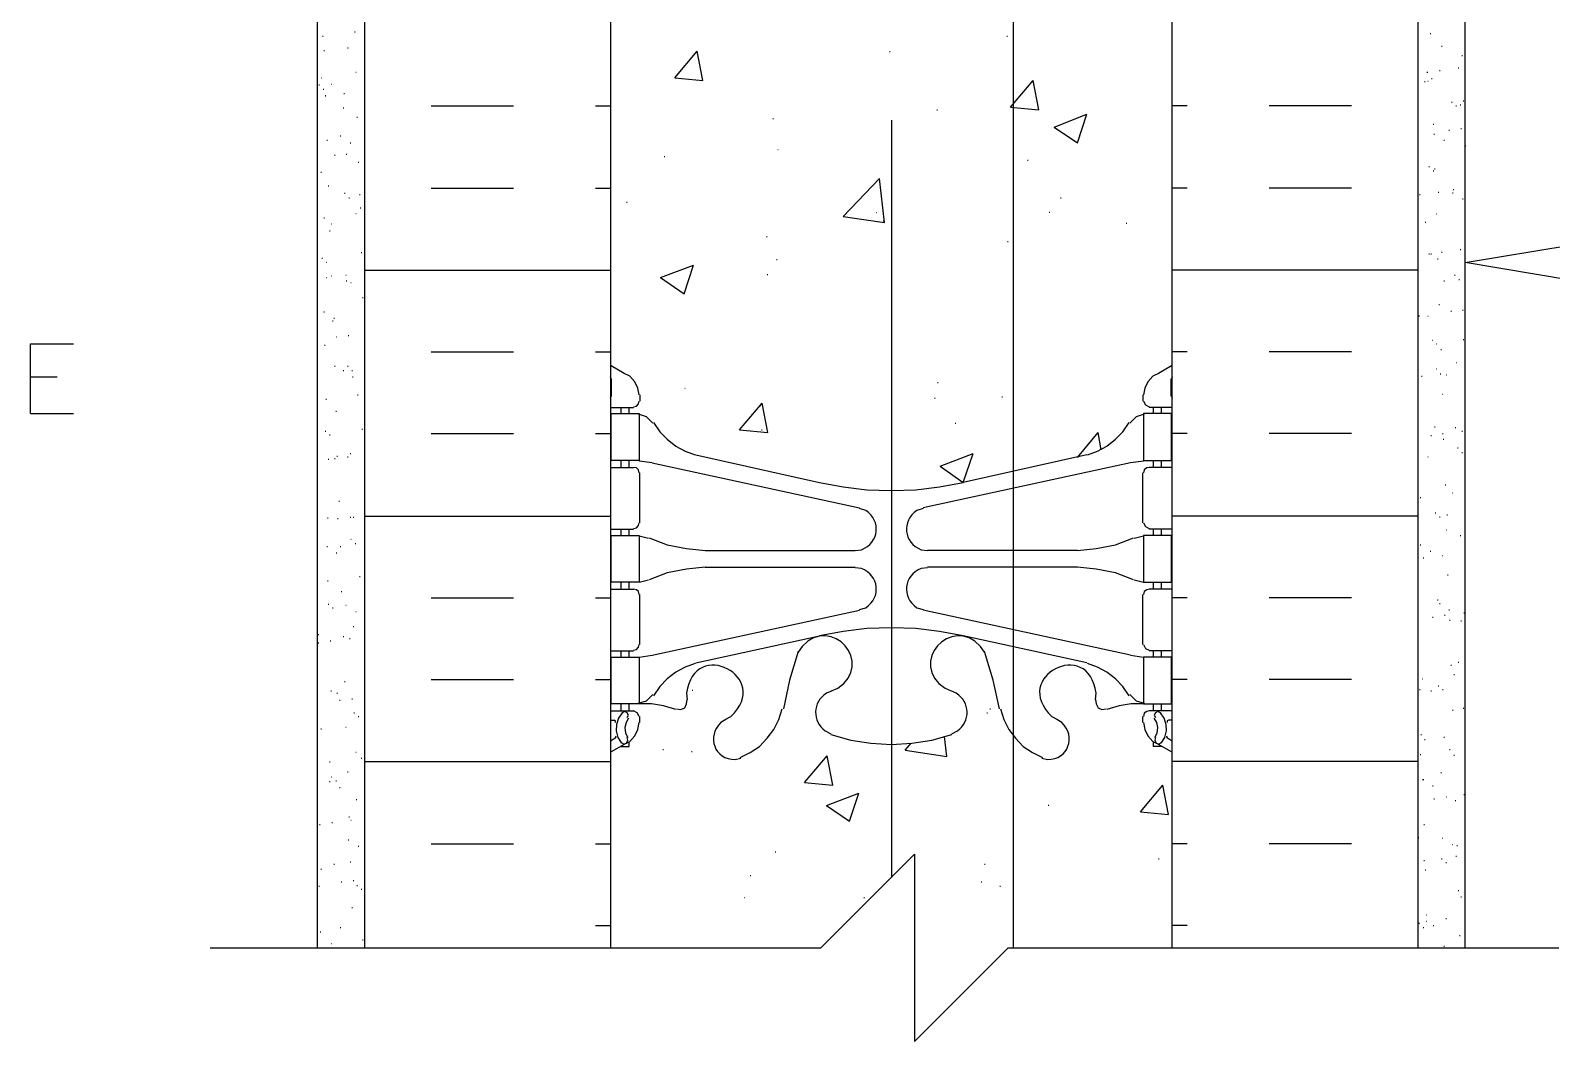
# Model space of a CAD drawing. Header units: millimetres. Extents: x 14 to 201, y 16 to 268.
# Drawn here: x 81.6 to 133.1, y 77.6 to 111.9 of the extents above; entities that cross this region are included whole.
import ezdxf

# ---------------------------------------------------------------- set-up
doc = ezdxf.new("R2010")
doc.units = ezdxf.units.MM
doc.layers.get('0').update_dxf_attribs({"linetype": 'CONTINUOUS'})

msp = doc.modelspace()

# ---------------------------------------------------------------- linework, layer by layer
at = {"color": 0}
for p, q in [((91.2922, 80.7724), (91.2922, 166.497)), ((114.872, 166.497), (114.872, 80.7724)), ((130.196, 80.7724), (130.196, 166.497)), ((92.8797, 137.922), (92.8797, 80.7724)), ((101.22, 137.922), (101.22, 80.7724)), ((120.27, 80.7724), (120.27, 137.922)), ((128.608, 80.7724), (128.608, 137.922)), ((110.745, 108.839), (110.745, 83.1631)), ((130.196, 104.013), (133.753, 104.606)), ((133.753, 103.42), (130.196, 104.013)), ((81.5552, 98.8907), (81.5552, 101.261)), ((81.5552, 101.261), (83.0157, 101.261)), ((81.5552, 100.139), (82.466, 100.139)), ((101.24, 100.076), (101.22, 100.139)), ((101.24, 100.521), (101.684, 100.266)), ((101.24, 100.139), (101.24, 100.139)), ((101.261, 99.4833), (101.261, 100.076)), ((101.876, 100.161), (101.663, 100.266)), ((102.045, 99.9698), (101.876, 100.161)), ((119.612, 100.161), (119.443, 99.9698)), ((119.825, 100.266), (119.612, 100.161)), ((119.804, 100.266), (120.247, 100.521)), ((120.227, 99.4833), (120.227, 100.076)), ((120.247, 100.139), (120.247, 100.139)), ((120.27, 100.139), (120.247, 100.076)), ((102.15, 99.7589), (102.045, 99.9698)), ((102.193, 99.526), (102.15, 99.7589)), ((119.338, 99.7589), (119.295, 99.526)), ((119.443, 99.9698), (119.338, 99.7589)), ((101.22, 99.4198), (101.24, 99.4833)), ((101.22, 99.103), (102.003, 99.103)), ((101.579, 98.8907), (101.579, 99.103)), ((101.854, 98.8907), (101.854, 99.103)), ((102.003, 99.1235), (102.108, 99.1443)), ((102.108, 99.1443), (102.172, 99.2297)), ((102.172, 99.2297), (102.193, 99.314)), ((102.213, 99.526), (102.213, 99.314)), ((119.275, 99.526), (119.275, 99.314)), ((119.295, 99.314), (119.359, 99.187)), ((119.359, 99.187), (119.485, 99.1235)), ((120.27, 99.103), (119.485, 99.103)), ((119.634, 98.8907), (119.634, 99.103)), ((119.908, 98.8907), (119.908, 99.103)), ((120.247, 99.4833), (120.27, 99.4198)), ((81.5552, 98.8907), (83.0157, 98.8907)), ((101.24, 98.8907), (102.193, 98.8907)), ((101.24, 97.3032), (101.24, 98.8907)), ((102.446, 98.7848), (102.172, 98.8702)), ((102.193, 98.8907), (102.193, 97.3032)), ((102.658, 98.5739), (102.446, 98.7848)), ((102.679, 98.5943), (102.891, 98.2761)), ((118.597, 98.2761), (118.809, 98.5943)), ((119.042, 98.7848), (118.83, 98.5739)), ((119.316, 98.8702), (119.042, 98.7848)), ((120.247, 98.8907), (119.295, 98.8907)), ((119.295, 98.8907), (119.295, 97.3032)), ((120.247, 97.3032), (120.247, 98.8907)), ((102.891, 98.2761), (103.145, 98.0225)), ((103.145, 98.0225), (103.441, 97.7896)), ((118.047, 97.7896), (118.343, 98.0225)), ((118.343, 98.0225), (118.597, 98.2761)), ((103.441, 97.7896), (103.759, 97.6203)), ((103.759, 97.6203), (104.097, 97.4933)), ((104.119, 97.4933), (108.31, 96.562)), ((117.369, 97.4933), (113.178, 96.562)), ((117.391, 97.4933), (117.729, 97.6203)), ((117.729, 97.6203), (118.047, 97.7896)), ((101.22, 97.0703), (102.003, 97.0703)), ((102.193, 97.3032), (101.24, 97.3032)), ((101.579, 97.0703), (101.579, 97.3032)), ((101.854, 97.0703), (101.854, 97.3032)), ((102.108, 97.0499), (102.003, 97.0703)), ((102.172, 96.9864), (102.108, 97.0499)), ((102.193, 96.8802), (102.172, 96.9864)), ((102.638, 97.2178), (102.193, 97.2827)), ((102.638, 97.2178), (109.664, 95.6952)), ((118.85, 97.2178), (111.824, 95.6952)), ((119.295, 97.2827), (118.85, 97.2178)), ((119.295, 97.3032), (120.247, 97.3032)), ((119.316, 96.9864), (119.295, 96.8802)), ((119.402, 97.0499), (119.316, 96.9864)), ((119.485, 97.0703), (119.402, 97.0499)), ((120.27, 97.0703), (119.485, 97.0703)), ((119.634, 97.0703), (119.634, 97.3032)), ((119.908, 97.0703), (119.908, 97.3032)), ((102.213, 95.1865), (102.213, 96.8802)), ((108.31, 96.562), (109.115, 96.4145)), ((112.373, 96.4145), (113.178, 96.562)), ((119.275, 95.1865), (119.275, 96.8802)), ((109.115, 96.4145), (109.918, 96.3083)), ((109.918, 96.3083), (110.745, 96.2875)), ((110.745, 96.2875), (111.57, 96.3083)), ((111.57, 96.3083), (112.373, 96.4145)), ((109.877, 95.6098), (109.664, 95.673)), ((111.824, 95.673), (111.611, 95.6098)), ((101.22, 94.9745), (102.003, 94.9745)), ((101.579, 94.7635), (101.579, 94.9745)), ((101.854, 94.7635), (101.854, 94.9745)), ((102.003, 94.9964), (102.108, 95.0172)), ((102.108, 95.0172), (102.172, 95.1011)), ((102.172, 95.1011), (102.193, 95.1865)), ((119.295, 95.1865), (119.359, 95.0599)), ((119.359, 95.0599), (119.485, 94.9964)), ((120.27, 94.9745), (119.485, 94.9745)), ((119.634, 94.7635), (119.634, 94.9745)), ((119.908, 94.7635), (119.908, 94.9745)), ((101.24, 94.7635), (102.193, 94.7635)), ((101.24, 93.176), (101.24, 94.7635)), ((102.193, 94.7635), (102.193, 93.176)), ((102.509, 94.6573), (102.193, 94.7416)), ((102.509, 94.6573), (102.193, 94.7416)), ((102.532, 94.6781), (103.145, 94.4453)), ((102.532, 94.6781), (103.145, 94.4453)), ((103.145, 94.4453), (103.801, 94.3183)), ((103.145, 94.4453), (103.801, 94.3183)), ((117.687, 94.3183), (118.343, 94.4453)), ((117.687, 94.3183), (118.343, 94.4453)), ((118.343, 94.4453), (118.956, 94.6781)), ((118.343, 94.4453), (118.956, 94.6781)), ((119.295, 94.7416), (118.979, 94.6573)), ((119.295, 94.7416), (118.979, 94.6573)), ((120.247, 94.7635), (119.295, 94.7635)), ((119.295, 94.7635), (119.295, 93.176)), ((120.247, 93.176), (120.247, 94.7635)), ((103.801, 94.3183), (104.436, 94.2552)), ((103.801, 94.3183), (104.436, 94.2552)), ((104.436, 94.2552), (109.517, 94.2552)), ((109.517, 94.2552), (109.728, 94.2756)), ((111.76, 94.2756), (111.971, 94.2552)), ((117.052, 94.2552), (111.971, 94.2552)), ((117.052, 94.2552), (117.687, 94.3183)), ((117.052, 94.2552), (117.687, 94.3183)), ((103.145, 93.4932), (102.532, 93.26)), ((103.801, 93.6198), (103.145, 93.4932)), ((104.436, 93.6833), (103.801, 93.6198)), ((104.436, 93.6833), (109.517, 93.6833)), ((109.728, 93.6417), (109.517, 93.6625)), ((111.971, 93.6625), (111.76, 93.6417)), ((117.052, 93.6833), (111.971, 93.6833)), ((117.687, 93.6198), (117.052, 93.6833)), ((118.343, 93.4932), (117.687, 93.6198)), ((118.956, 93.26), (118.343, 93.4932)), ((101.22, 92.9432), (102.003, 92.9432)), ((102.193, 93.176), (101.24, 93.176)), ((101.579, 92.9432), (101.579, 93.176)), ((101.854, 92.9432), (101.854, 93.176)), ((102.108, 92.921), (102.003, 92.9432)), ((102.172, 92.8578), (102.108, 92.921)), ((102.193, 92.753), (102.172, 92.8578)), ((102.193, 93.176), (102.509, 93.26)), ((118.979, 93.26), (119.295, 93.176)), ((119.295, 93.176), (120.247, 93.176)), ((119.316, 92.8578), (119.295, 92.753)), ((119.402, 92.921), (119.316, 92.8578)), ((119.485, 92.9432), (119.402, 92.921)), ((120.27, 92.9432), (119.485, 92.9432)), ((119.634, 92.9432), (119.634, 93.176)), ((119.908, 92.9432), (119.908, 93.176)), ((102.213, 91.0594), (102.213, 92.753)), ((119.275, 91.0594), (119.275, 92.753)), ((102.638, 90.6999), (109.664, 92.2239)), ((109.664, 92.2443), (109.877, 92.3078)), ((111.611, 92.3078), (111.824, 92.2443)), ((118.85, 90.6999), (111.824, 92.2239)), ((104.119, 90.4448), (108.31, 91.3557)), ((109.115, 91.5031), (108.31, 91.3557)), ((109.918, 91.6093), (109.115, 91.5031)), ((110.745, 91.6298), (109.918, 91.6093)), ((111.57, 91.6093), (110.745, 91.6298)), ((112.373, 91.5031), (111.57, 91.6093)), ((113.178, 91.3557), (112.373, 91.5031)), ((117.369, 90.4448), (113.178, 91.3557)), ((101.22, 90.8473), (102.003, 90.8473)), ((101.579, 90.6364), (101.579, 90.8473)), ((101.854, 90.6364), (101.854, 90.8473)), ((102.003, 90.8678), (102.108, 90.89)), ((102.108, 90.89), (102.172, 90.974)), ((102.172, 90.974), (102.193, 91.0594)), ((107.59, 90.8265), (107.294, 89.8521)), ((107.717, 90.9959), (107.59, 90.8043)), ((113.897, 90.8043), (113.771, 90.9959)), ((114.194, 89.8521), (113.897, 90.8265)), ((119.295, 91.0594), (119.359, 90.9327)), ((119.359, 90.9327), (119.485, 90.8678)), ((120.27, 90.8473), (119.485, 90.8473)), ((119.634, 90.6364), (119.634, 90.8473)), ((119.908, 90.6364), (119.908, 90.8473)), ((101.24, 90.6364), (102.193, 90.6364)), ((101.24, 89.0489), (101.24, 90.6364)), ((102.193, 90.6364), (102.638, 90.6999)), ((102.193, 90.6364), (102.193, 89.0489)), ((103.759, 90.2974), (103.441, 90.1277)), ((104.097, 90.424), (103.759, 90.2974)), ((117.729, 90.2974), (117.391, 90.424)), ((118.047, 90.1277), (117.729, 90.2974)), ((118.85, 90.6999), (119.295, 90.6364)), ((120.247, 90.6364), (119.295, 90.6364)), ((119.295, 90.6364), (119.295, 89.0489)), ((120.247, 89.0489), (120.247, 90.6364)), ((103.145, 89.8948), (102.891, 89.6415)), ((103.441, 90.1277), (103.145, 89.8948)), ((107.294, 89.8521), (107.082, 88.8792)), ((114.406, 88.8792), (114.194, 89.8521)), ((118.343, 89.8948), (118.047, 90.1277)), ((118.597, 89.6415), (118.343, 89.8948)), ((102.446, 89.1536), (102.658, 89.3657)), ((102.891, 89.6415), (102.679, 89.323)), ((103.801, 89.4084), (103.823, 89.1963)), ((108.733, 89.4927), (108.543, 89.4084)), ((108.712, 89.4927), (108.924, 89.578)), ((112.564, 89.578), (112.776, 89.4927)), ((112.945, 89.4084), (112.755, 89.4927)), ((117.665, 89.1963), (117.687, 89.4084)), ((118.809, 89.323), (118.597, 89.6415)), ((118.83, 89.3657), (119.042, 89.1536)), ((101.22, 88.816), (102.003, 88.816)), ((102.193, 89.0489), (101.24, 89.0489)), ((101.621, 88.7511), (101.494, 88.561)), ((101.579, 88.816), (101.579, 89.0489)), ((101.706, 88.7938), (101.621, 88.7511)), ((101.79, 88.7511), (101.706, 88.7938)), ((101.833, 88.6672), (101.79, 88.7511)), ((101.854, 88.816), (101.854, 89.0489)), ((102.129, 88.7511), (102.003, 88.816)), ((102.193, 88.6245), (102.129, 88.7511)), ((102.172, 89.0693), (102.446, 89.1536)), ((102.616, 89.0489), (102.193, 89.0489)), ((103.018, 88.984), (102.616, 89.0489)), ((103.441, 88.8573), (103.018, 88.984)), ((103.463, 88.8792), (103.61, 88.8573)), ((103.61, 88.8573), (103.737, 88.9208)), ((103.737, 88.9208), (103.801, 89.0489)), ((103.801, 89.0489), (103.823, 89.1963)), ((106.934, 88.5197), (107.041, 88.8792)), ((114.449, 88.8792), (114.554, 88.5197)), ((117.665, 89.1963), (117.687, 89.0489)), ((117.687, 89.0489), (117.751, 88.9208)), ((117.751, 88.9208), (117.878, 88.8573)), ((117.878, 88.8573), (118.025, 88.8792)), ((118.47, 88.984), (118.047, 88.8573)), ((118.872, 89.0489), (118.47, 88.984)), ((119.295, 89.0489), (118.872, 89.0489)), ((119.042, 89.1536), (119.316, 89.0693)), ((119.295, 89.0489), (120.247, 89.0489)), ((119.316, 88.7307), (119.295, 88.6245)), ((119.402, 88.7938), (119.316, 88.7307)), ((119.485, 88.816), (119.402, 88.7938)), ((120.27, 88.816), (119.485, 88.816)), ((119.634, 88.816), (119.634, 89.0489)), ((119.698, 88.7511), (119.655, 88.6672)), ((119.782, 88.7938), (119.698, 88.7511)), ((119.867, 88.7511), (119.782, 88.7938)), ((119.994, 88.561), (119.867, 88.7511)), ((119.908, 88.816), (119.908, 89.0489)), ((101.22, 88.4975), (101.346, 88.4975)), ((101.388, 88.477), (101.346, 88.4975)), ((101.388, 88.4135), (101.388, 88.477)), ((101.431, 88.35), (101.41, 88.138)), ((101.494, 88.561), (101.431, 88.35)), ((101.749, 88.4135), (101.706, 88.2442)), ((101.706, 88.2442), (101.727, 88.054)), ((101.833, 88.561), (101.749, 88.4135)), ((101.79, 88.5832), (101.833, 88.6672)), ((102.15, 88.1807), (102.193, 88.4135)), ((102.213, 88.4135), (102.213, 88.6245)), ((105.135, 88.5197), (104.965, 88.4135)), ((105.114, 88.5197), (105.304, 88.6245)), ((106.765, 88.1807), (106.934, 88.5197)), ((114.554, 88.5197), (114.723, 88.1807)), ((116.184, 88.6245), (116.374, 88.5197)), ((116.523, 88.4135), (116.353, 88.5197)), ((119.275, 88.4135), (119.275, 88.6245)), ((119.295, 88.4135), (119.338, 88.1807)), ((119.655, 88.6672), (119.698, 88.5832)), ((119.741, 88.4135), (119.655, 88.561)), ((119.782, 88.2442), (119.741, 88.4135)), ((119.761, 88.054), (119.782, 88.2442)), ((120.057, 88.35), (119.994, 88.561)), ((120.078, 88.138), (120.057, 88.35)), ((120.142, 88.4975), (120.1, 88.477)), ((120.1, 88.477), (120.1, 88.4135)), ((120.27, 88.4975), (120.142, 88.4975)), ((101.41, 87.9052), (101.24, 87.799)), ((101.388, 87.8844), (101.41, 87.9683)), ((101.41, 88.138), (101.473, 87.9052)), ((101.473, 87.9052), (101.6, 87.715)), ((101.579, 87.7355), (101.663, 87.6928)), ((101.663, 87.6723), (101.876, 87.7782)), ((101.663, 87.6928), (101.769, 87.715)), ((101.727, 88.054), (101.812, 87.9052)), ((101.769, 87.715), (101.812, 87.8209)), ((101.812, 87.8209), (101.79, 87.9052)), ((101.854, 87.6088), (101.854, 87.7577)), ((101.876, 87.7782), (102.045, 87.9683)), ((102.045, 87.9683), (102.15, 88.1807)), ((106.279, 87.6088), (106.532, 87.8844)), ((106.532, 87.8844), (106.765, 88.1807)), ((108.5, 88.138), (108.692, 88.0318)), ((108.692, 88.011), (109.368, 87.8209)), ((109.368, 87.8209), (110.046, 87.715)), ((110.046, 87.715), (110.745, 87.6723)), ((110.745, 87.6723), (111.442, 87.715)), ((111.442, 87.715), (112.12, 87.8209)), ((112.12, 87.8209), (112.796, 88.011)), ((112.796, 88.0318), (112.988, 88.138)), ((114.723, 88.1807), (114.956, 87.8844)), ((114.956, 87.8844), (115.209, 87.6088)), ((119.338, 88.1807), (119.443, 87.9683)), ((119.443, 87.9683), (119.612, 87.7782)), ((119.612, 87.7782), (119.825, 87.6723)), ((119.634, 87.6088), (119.634, 87.7577)), ((119.676, 87.9052), (119.761, 88.054)), ((119.698, 87.9052), (119.676, 87.8209)), ((119.676, 87.8209), (119.718, 87.715)), ((119.718, 87.715), (119.825, 87.6928)), ((119.825, 87.6928), (119.908, 87.7355)), ((119.888, 87.715), (120.015, 87.9052)), ((120.015, 87.9052), (120.078, 88.138)), ((120.078, 87.9683), (120.1, 87.8844)), ((120.247, 87.799), (120.078, 87.9052)), ((101.684, 87.6723), (101.24, 87.4187)), ((101.579, 87.6088), (101.854, 87.6088)), ((105.453, 87.1636), (105.643, 87.2063)), ((105.621, 87.2285), (105.96, 87.3965)), ((105.96, 87.3965), (106.279, 87.6088)), ((115.209, 87.6088), (115.528, 87.3965)), ((115.528, 87.3965), (115.867, 87.2285)), ((115.845, 87.2063), (116.036, 87.1636)), ((119.908, 87.6088), (119.634, 87.6088)), ((120.247, 87.4187), (119.804, 87.6723)), ((108.353, 80.7724), (111.528, 83.9474)), ((111.528, 83.9474), (111.528, 77.5974)), ((87.6515, 80.7724), (108.353, 80.7724)), ((111.528, 77.5974), (114.703, 80.7724)), ((114.703, 80.7724), (133.371, 80.7724))]:
    msp.add_line(p, q, dxfattribs=at)
at = {"color": 252}
for p, q in [((91.4619, 111.695), (91.4823, 111.695)), ((92.5407, 111.844), (92.5615, 111.844)), ((114.66, 111.697), (114.682, 111.697)), ((129.01, 111.781), (129.033, 111.781)), ((91.5031, 111.209), (91.525, 111.209)), ((92.3078, 111.293), (92.3286, 111.293)), ((103.4, 110.279), (104.162, 111.188)), ((104.352, 110.193), (104.162, 111.188)), ((110.681, 111.168), (110.702, 111.168)), ((129.392, 111.356), (129.413, 111.356)), ((130.091, 111.04), (130.112, 111.04)), ((92.5834, 110.469), (92.6042, 110.469)), ((128.904, 110.468), (128.927, 110.468)), ((129.329, 110.532), (129.35, 110.532)), ((129.963, 110.617), (129.985, 110.617)), ((91.3349, 110.045), (91.3557, 110.045)), ((91.4192, 110.278), (91.4396, 110.278)), ((91.4823, 109.897), (91.5031, 109.897)), ((91.7582, 110.067), (91.7787, 110.067)), ((103.4, 110.279), (104.352, 110.193)), ((114.786, 109.284), (115.548, 110.193)), ((114.872, 110.024), (114.893, 110.024)), ((115.739, 109.198), (115.548, 110.193)), ((128.82, 110.151), (128.841, 110.151)), ((128.927, 110.171), (128.947, 110.171)), ((129.053, 110.257), (129.074, 110.257)), ((91.5458, 109.685), (91.5666, 109.685)), ((91.5458, 109.664), (91.5666, 109.664)), ((92.1812, 109.748), (92.2017, 109.748)), ((129.731, 109.452), (129.752, 109.452)), ((130.026, 109.368), (130.048, 109.368)), ((130.132, 109.495), (130.154, 109.495)), ((92.1604, 109.262), (92.1812, 109.262)), ((92.625, 108.945), (92.6469, 108.945)), ((95.1438, 109.325), (97.9385, 109.325)), ((100.711, 109.325), (101.22, 109.325)), ((106.722, 108.902), (106.744, 108.902)), ((112.29, 109.198), (112.31, 109.198)), ((114.786, 109.284), (115.739, 109.198)), ((116.269, 108.606), (117.369, 109.051)), ((117.052, 108.077), (117.369, 109.051)), ((120.777, 109.325), (120.27, 109.325)), ((126.344, 109.325), (123.549, 109.325)), ((129.879, 109.325), (129.899, 109.325)), ((92.0542, 108.31), (92.075, 108.31)), ((116.269, 108.606), (117.052, 108.077)), ((129.117, 108.712), (129.137, 108.712)), ((129.137, 108.373), (129.159, 108.373)), ((129.646, 108.5), (129.667, 108.5)), ((130.048, 108.563), (130.069, 108.563)), ((91.6093, 108.162), (91.6298, 108.162)), ((92.3918, 108.077), (92.414, 108.077)), ((106.892, 107.844), (106.912, 107.844)), ((129.476, 108.161), (129.497, 108.161)), ((130.196, 107.971), (130.218, 107.971)), ((91.8626, 107.654), (91.8849, 107.654)), ((92.2651, 107.695), (92.2874, 107.695)), ((92.6677, 107.421), (92.6881, 107.421)), ((103.04, 107.611), (103.061, 107.611)), ((115.358, 107.484), (115.379, 107.484)), ((128.969, 107.272), (128.99, 107.272)), ((91.3984, 107.082), (91.4192, 107.082)), ((109.115, 105.58), (110.342, 106.871)), ((110.512, 105.368), (110.342, 106.871)), ((129.117, 107.125), (129.137, 107.125)), ((129.159, 107.188), (129.18, 107.188)), ((91.652, 106.616), (91.6725, 106.616)), ((92.2017, 106.363), (92.2239, 106.363)), ((92.7104, 106.32), (92.7308, 106.32)), ((95.1438, 106.532), (97.9385, 106.532)), ((100.711, 106.532), (101.22, 106.532)), ((120.777, 106.532), (120.27, 106.532)), ((126.344, 106.532), (123.549, 106.532)), ((128.651, 106.32), (128.671, 106.32)), ((129.286, 106.404), (129.307, 106.404)), ((129.772, 106.383), (129.795, 106.383)), ((129.795, 106.489), (129.815, 106.489)), ((92.3505, 106.214), (92.3713, 106.214)), ((92.7308, 105.876), (92.753, 105.876)), ((101.769, 106.066), (101.79, 106.066)), ((116.1, 105.727), (116.12, 105.727)), ((116.48, 106.214), (116.502, 106.214)), ((130.112, 106.171), (130.132, 106.171)), ((91.5031, 105.537), (91.525, 105.537)), ((91.7582, 105.325), (91.7787, 105.325)), ((92.5834, 105.684), (92.6042, 105.684)), ((109.115, 105.58), (110.512, 105.368)), ((110.236, 105.707), (110.257, 105.707)), ((110.469, 105.431), (110.49, 105.431)), ((118.703, 105.347), (118.723, 105.347)), ((128.841, 105.388), (128.863, 105.388)), ((129.223, 105.664), (129.243, 105.664)), ((91.6947, 105.092), (91.7152, 105.092)), ((106.511, 104.902), (106.532, 104.902)), ((114.682, 104.732), (114.703, 104.732)), ((92.7735, 104.352), (92.7943, 104.352)), ((128.969, 104.309), (128.99, 104.309)), ((129.033, 104.309), (129.053, 104.309)), ((129.392, 104.372), (129.413, 104.372)), ((130.028, 104.457), (130.048, 104.457)), ((91.4396, 104.16), (91.4619, 104.16)), ((91.5885, 104.033), (91.6093, 104.033)), ((92.8797, 103.759), (101.22, 103.759)), ((102.912, 103.504), (104.033, 103.929)), ((103.717, 102.955), (104.033, 103.929)), ((106.849, 104.119), (106.871, 104.119)), ((128.608, 103.759), (120.27, 103.759)), ((129.266, 104.14), (129.286, 104.14)), ((91.5885, 103.504), (91.6093, 103.504)), ((91.7582, 103.568), (91.7787, 103.568)), ((92.2443, 103.589), (92.2651, 103.589)), ((92.2651, 103.398), (92.2874, 103.398)), ((92.414, 103.335), (92.4348, 103.335)), ((102.912, 103.504), (103.717, 102.955)), ((106.532, 103.61), (106.553, 103.61)), ((129.476, 103.398), (129.497, 103.398)), ((129.836, 103.59), (129.858, 103.59)), ((129.985, 103.441), (130.006, 103.441)), ((92.8165, 102.828), (92.837, 102.828)), ((91.5031, 102.34), (91.525, 102.34)), ((91.8422, 102.128), (91.8626, 102.128)), ((128.63, 102.213), (128.651, 102.213)), ((128.927, 102.193), (128.947, 102.193)), ((129.307, 102.595), (129.329, 102.595)), ((129.709, 102.362), (129.73, 102.362)), ((130.112, 102.403), (130.132, 102.403)), ((91.7995, 102.044), (91.8214, 102.044)), ((91.525, 101.218), (91.5458, 101.218)), ((91.9275, 101.494), (91.9484, 101.494)), ((92.3286, 101.537), (92.3505, 101.537)), ((92.8797, 101.283), (92.9005, 101.283)), ((129.074, 101.388), (129.096, 101.388)), ((129.223, 101.261), (129.243, 101.261)), ((130.132, 101.408), (130.154, 101.408)), ((95.1438, 100.987), (97.9385, 100.987)), ((100.711, 100.987), (101.22, 100.987)), ((120.777, 100.987), (120.27, 100.987)), ((126.344, 100.987), (123.549, 100.987)), ((129.37, 101.071), (129.392, 101.071)), ((129.899, 100.626), (129.921, 100.626)), ((91.8626, 100.499), (91.8849, 100.499)), ((92.159, 100.35), (92.1812, 100.35)), ((92.3078, 100.499), (92.3286, 100.499)), ((92.4567, 100.35), (92.4775, 100.35)), ((92.4775, 100.139), (92.498, 100.139)), ((128.714, 100.16), (128.736, 100.16)), ((129.223, 100.414), (129.243, 100.414)), ((129.35, 100.245), (129.37, 100.245)), ((129.562, 100.203), (129.582, 100.203)), ((103.737, 99.7589), (103.759, 99.7589)), ((112.31, 99.949), (112.332, 99.949)), ((129.413, 99.5468), (129.433, 99.5468)), ((91.5666, 99.3771), (91.5885, 99.3771)), ((92.6469, 99.5246), (92.6677, 99.5246)), ((105.6, 98.341), (106.363, 99.2505)), ((106.299, 99.1665), (106.32, 99.1665)), ((106.553, 98.2557), (106.363, 99.2505)), ((112.204, 99.4198), (112.226, 99.4198)), ((114.49, 99.4625), (114.512, 99.4625)), ((91.9057, 98.975), (91.9275, 98.975)), ((112.903, 98.5725), (112.925, 98.5725)), ((91.5458, 98.2984), (91.5681, 98.2984)), ((91.6947, 98.1699), (91.7152, 98.1699)), ((92.7943, 98.3601), (92.8165, 98.3601)), ((95.1438, 98.2126), (97.9385, 98.2126)), ((100.711, 98.2126), (101.22, 98.2126)), ((105.6, 98.341), (106.553, 98.2557)), ((106.342, 98.341), (106.363, 98.341)), ((117.052, 97.4094), (117.751, 98.2557)), ((117.855, 97.663), (117.751, 98.2557)), ((120.777, 98.2126), (120.27, 98.2126)), ((126.344, 98.2126), (123.549, 98.2126)), ((129.033, 98.1495), (129.053, 98.1495)), ((129.159, 98.4458), (129.18, 98.4458)), ((129.433, 98.2126), (129.456, 98.2126)), ((129.456, 98.0225), (129.476, 98.0225)), ((129.858, 98.425), (129.879, 98.425)), ((130.091, 98.2969), (130.112, 98.2969)), ((92.3932, 97.536), (92.414, 97.536)), ((112.396, 97.113), (113.517, 97.536)), ((113.178, 96.562), (113.517, 97.536)), ((129.942, 97.7265), (129.963, 97.7265)), ((130.091, 97.5776), (130.112, 97.5776)), ((91.652, 97.3448), (91.6725, 97.3448)), ((91.8626, 97.3653), (91.8849, 97.3653)), ((91.9484, 97.4506), (91.9688, 97.4506)), ((92.3078, 97.4302), (92.3286, 97.4302)), ((112.396, 97.113), (113.178, 96.562)), ((128.927, 97.4302), (128.947, 97.4302)), ((129.519, 96.4777), (129.54, 96.4777)), ((92.0115, 95.9266), (92.0323, 95.9266)), ((128.671, 96.0533), (128.694, 96.0533)), ((129.752, 96.2021), (129.772, 96.2021)), ((130.175, 96.2448), (130.196, 96.2448)), ((92.8797, 95.4193), (101.22, 95.4193)), ((128.608, 95.4193), (120.27, 95.4193)), ((129.18, 95.5241), (129.202, 95.5241)), ((129.582, 95.461), (129.603, 95.461)), ((91.6312, 95.3562), (91.652, 95.3562)), ((91.9688, 95.334), (91.991, 95.334)), ((92.3918, 95.3767), (92.414, 95.3767)), ((92.498, 95.3767), (92.5202, 95.3767)), ((129.329, 95.3975), (129.35, 95.3975)), ((129.562, 94.9537), (129.582, 94.9537)), ((91.6093, 94.3818), (91.6298, 94.3818)), ((92.0542, 94.3818), (92.075, 94.3818)), ((92.414, 94.6355), (92.4348, 94.6355)), ((92.5615, 94.488), (92.5834, 94.488)), ((128.671, 94.4453), (128.694, 94.4453)), ((130.028, 94.7621), (130.048, 94.7621)), ((91.9261, 94.1698), (91.9484, 94.1698)), ((128.778, 94.0001), (128.8, 94.0001)), ((129.01, 94.2329), (129.033, 94.2329)), ((129.413, 94.0855), (129.433, 94.0855)), ((92.7104, 93.3662), (92.7308, 93.3662)), ((129.603, 93.4297), (129.625, 93.4297)), ((91.6298, 93.2173), (91.652, 93.2173)), ((92.0958, 92.8578), (92.1177, 92.8578)), ((91.652, 92.4348), (91.6725, 92.4348)), ((92.2443, 92.3918), (92.2651, 92.3918)), ((95.1438, 92.6469), (97.9385, 92.6469)), ((100.711, 92.6469), (101.22, 92.6469)), ((120.777, 92.6469), (120.27, 92.6469)), ((126.344, 92.6469), (123.549, 92.6469)), ((129.266, 92.5823), (129.286, 92.5823)), ((129.329, 92.4553), (129.35, 92.4553)), ((91.7995, 92.3078), (91.8214, 92.3078)), ((92.5834, 92.1798), (92.6042, 92.1798)), ((129.096, 91.9896), (129.117, 91.9896)), ((129.498, 92.0531), (129.519, 92.0531)), ((129.646, 92.2433), (129.667, 92.2433)), ((129.667, 91.8849), (129.689, 91.8849)), ((130.048, 91.8626), (130.069, 91.8626)), ((130.154, 92.1385), (130.175, 92.1385)), ((91.313, 91.397), (91.3335, 91.397)), ((92.1604, 91.3335), (92.1812, 91.3335)), ((92.498, 91.6725), (92.5202, 91.6725)), ((91.313, 91.1214), (91.3335, 91.1214)), ((91.7152, 91.1849), (91.736, 91.1849)), ((92.3713, 91.2703), (92.3918, 91.2703)), ((92.8797, 90.4021), (92.9005, 90.4021)), ((129.709, 90.3609), (129.731, 90.3609)), ((129.963, 90.4656), (129.985, 90.4656)), ((92.2017, 89.8095), (92.2239, 89.8095)), ((95.1438, 89.8744), (97.9385, 89.8744)), ((100.711, 89.8744), (101.22, 89.8744)), ((120.777, 89.8744), (120.27, 89.8744)), ((126.344, 89.8744), (123.549, 89.8744)), ((128.736, 89.8948), (128.757, 89.8948)), ((129.815, 90.0423), (129.836, 90.0423)), ((91.736, 89.4927), (91.7582, 89.4927)), ((91.9484, 89.4073), (91.9688, 89.4073)), ((103.992, 89.5131), (104.013, 89.5131)), ((128.651, 89.5354), (128.673, 89.5354)), ((129.033, 89.4927), (129.053, 89.4927)), ((129.286, 89.662), (129.307, 89.662)), ((129.435, 89.5339), (129.456, 89.5339)), ((92.0323, 89.1741), (92.0542, 89.1741)), ((92.4567, 89.2168), (92.4775, 89.2168)), ((92.5202, 88.7511), (92.5407, 88.7511)), ((113.983, 88.7511), (114.004, 88.7511)), ((114.088, 88.8792), (114.11, 88.8792)), ((129.772, 88.8365), (129.795, 88.8365)), ((130.132, 88.9), (130.154, 88.9)), ((91.397, 88.2015), (91.4192, 88.2015)), ((92.2443, 88.2646), (92.2651, 88.2646)), ((92.6677, 88.6245), (92.6895, 88.6245)), ((111.209, 87.4818), (111.421, 87.715)), ((112.629, 87.2698), (112.543, 87.9479)), ((128.694, 88.011), (128.714, 88.011)), ((128.82, 87.8417), (128.841, 87.8417)), ((129.476, 87.9256), (129.497, 87.9256)), ((92.5834, 87.4173), (92.6042, 87.4173)), ((92.7735, 87.2063), (92.7943, 87.2063)), ((102.997, 87.5026), (103.018, 87.5026)), ((103.97, 87.4391), (103.992, 87.4391)), ((107.803, 86.3808), (108.563, 87.2917)), ((108.755, 86.2969), (108.563, 87.2917)), ((111.209, 87.4818), (112.629, 87.2698)), ((128.673, 87.3333), (128.694, 87.3333)), ((129.667, 87.5026), (129.689, 87.5026)), ((129.815, 87.3125), (129.836, 87.3125)), ((91.6947, 87.0797), (91.7152, 87.0797)), ((92.3078, 86.7406), (92.3286, 86.7406)), ((92.8797, 87.1001), (101.22, 87.1001)), ((128.608, 87.1001), (120.27, 87.1001)), ((129.37, 86.7198), (129.392, 86.7198)), ((91.6933, 86.4224), (91.7152, 86.4224)), ((91.7582, 86.571), (91.7787, 86.571)), ((91.9057, 86.4443), (91.9275, 86.4443)), ((92.0323, 86.2115), (92.0542, 86.2115)), ((107.801, 86.3808), (108.755, 86.2969)), ((119.189, 85.386), (119.951, 86.2969)), ((120.142, 85.302), (119.951, 86.2969)), ((128.736, 86.487), (128.757, 86.487)), ((128.778, 86.4856), (128.8, 86.4856)), ((129.096, 86.275), (129.117, 86.275)), ((92.6042, 85.809), (92.6264, 85.809)), ((108.543, 85.5984), (109.644, 86.0213)), ((109.325, 85.0692), (109.644, 86.0213)), ((116.057, 85.6188), (116.078, 85.6188)), ((129.137, 85.8298), (129.159, 85.8298)), ((129.562, 85.8933), (129.582, 85.8933)), ((129.858, 85.7677), (129.879, 85.7677)), ((130.154, 85.9786), (130.175, 85.9786)), ((92.3505, 85.2166), (92.3713, 85.2166)), ((92.414, 85.1105), (92.4348, 85.1105)), ((108.543, 85.5984), (109.325, 85.0692)), ((119.189, 85.386), (120.142, 85.302)), ((91.3557, 84.963), (91.3765, 84.963)), ((91.7787, 85.0265), (91.7995, 85.0265)), ((128.8, 84.963), (128.82, 84.963)), ((92.3286, 84.4338), (92.3505, 84.4338)), ((92.6677, 84.2215), (92.6881, 84.2215)), ((95.1438, 84.3068), (97.9385, 84.3068)), ((100.711, 84.3068), (101.22, 84.3068)), ((120.777, 84.3068), (120.27, 84.3068)), ((126.344, 84.3068), (123.549, 84.3068)), ((128.608, 84.5178), (128.63, 84.5178)), ((129.413, 84.4973), (129.433, 84.4973)), ((129.752, 84.285), (129.772, 84.285)), ((129.921, 84.2437), (129.942, 84.2437)), ((91.8422, 83.6083), (91.864, 83.6083)), ((92.3918, 83.6923), (92.414, 83.6923)), ((106.808, 84.0313), (106.828, 84.0313)), ((113.897, 83.6083), (113.92, 83.6083)), ((119.804, 83.7985), (119.825, 83.7985)), ((128.8, 83.735), (128.82, 83.735)), ((129.392, 83.7985), (129.413, 83.7985)), ((129.54, 83.6718), (129.562, 83.6718)), ((129.879, 83.8824), (129.899, 83.8824)), ((91.397, 83.439), (91.4192, 83.439)), ((92.498, 83.0573), (92.5202, 83.0573)), ((105.96, 83.2266), (105.982, 83.2266)), ((128.841, 83.4182), (128.863, 83.4182)), ((91.3335, 82.8668), (91.3557, 82.8668)), ((92.0958, 83.0157), (92.1177, 83.0157)), ((92.6264, 82.889), (92.6469, 82.889)), ((92.7735, 82.761), (92.7943, 82.761)), ((113.792, 83.0157), (113.814, 83.0157)), ((114.427, 82.8668), (114.449, 82.8668)), ((129.963, 82.7193), (129.985, 82.7193)), ((92.4567, 82.1475), (92.4775, 82.1475)), ((105.749, 82.4865), (105.77, 82.4865)), ((109.813, 82.4865), (109.834, 82.4865)), ((130.048, 82.5073), (130.069, 82.5073)), ((100.711, 81.5344), (101.22, 81.5344)), ((120.777, 81.5344), (120.27, 81.5344)), ((128.63, 81.6183), (128.651, 81.6183)), ((128.884, 81.8942), (128.904, 81.8942)), ((128.884, 81.6818), (128.904, 81.6818)), ((129.117, 81.5329), (129.137, 81.5329)), ((129.54, 81.7658), (129.562, 81.7658)), ((91.3765, 81.3223), (91.3984, 81.3223)), ((92.0542, 81.4698), (92.075, 81.4698)), ((92.8165, 81.0465), (92.837, 81.0465)), ((128.778, 81.4698), (128.8, 81.4698)), ((130.006, 81.1953), (130.028, 81.1953)), ((91.7582, 80.9198), (91.7787, 80.9198)), ((129.476, 80.8359), (129.498, 80.8359))]:
    msp.add_line(p, q, dxfattribs=at)
at = {"color": 0}
for points in [[(109.728, 94.2756), (110.337, 94.5169), (110.409, 95.2472), (109.877, 95.6098)], [(111.611, 95.6098), (111.079, 95.2472), (111.151, 94.5169), (111.76, 94.2756)], [(109.877, 92.3078), (110.409, 92.6705), (110.337, 93.4007), (109.728, 93.6417)], [(111.76, 93.6417), (111.151, 93.4007), (111.079, 92.6705), (111.611, 92.3078)], [(108.924, 89.578), (110.202, 90.4173), (108.719, 92.1039), (107.717, 90.9959)], [(113.771, 90.9959), (112.769, 92.1039), (111.286, 90.4173), (112.564, 89.578)], [(105.304, 88.6245), (106.726, 89.9707), (104.053, 91.3282), (103.801, 89.4084)], [(117.687, 89.4084), (117.435, 91.3282), (114.762, 89.9707), (116.184, 88.6245)], [(108.543, 89.4084), (108.064, 89.1148), (108.058, 88.4548), (108.5, 88.138)], [(112.988, 88.138), (113.43, 88.4548), (113.424, 89.1148), (112.945, 89.4084)], [(104.965, 88.4135), (104.468, 87.9507), (104.74, 87.1541), (105.453, 87.1636)], [(116.036, 87.1636), (116.748, 87.1541), (117.02, 87.9507), (116.523, 88.4135)]]:
    msp.add_open_spline(points, degree=3, dxfattribs=at)

doc.saveas('drawing.dxf')
